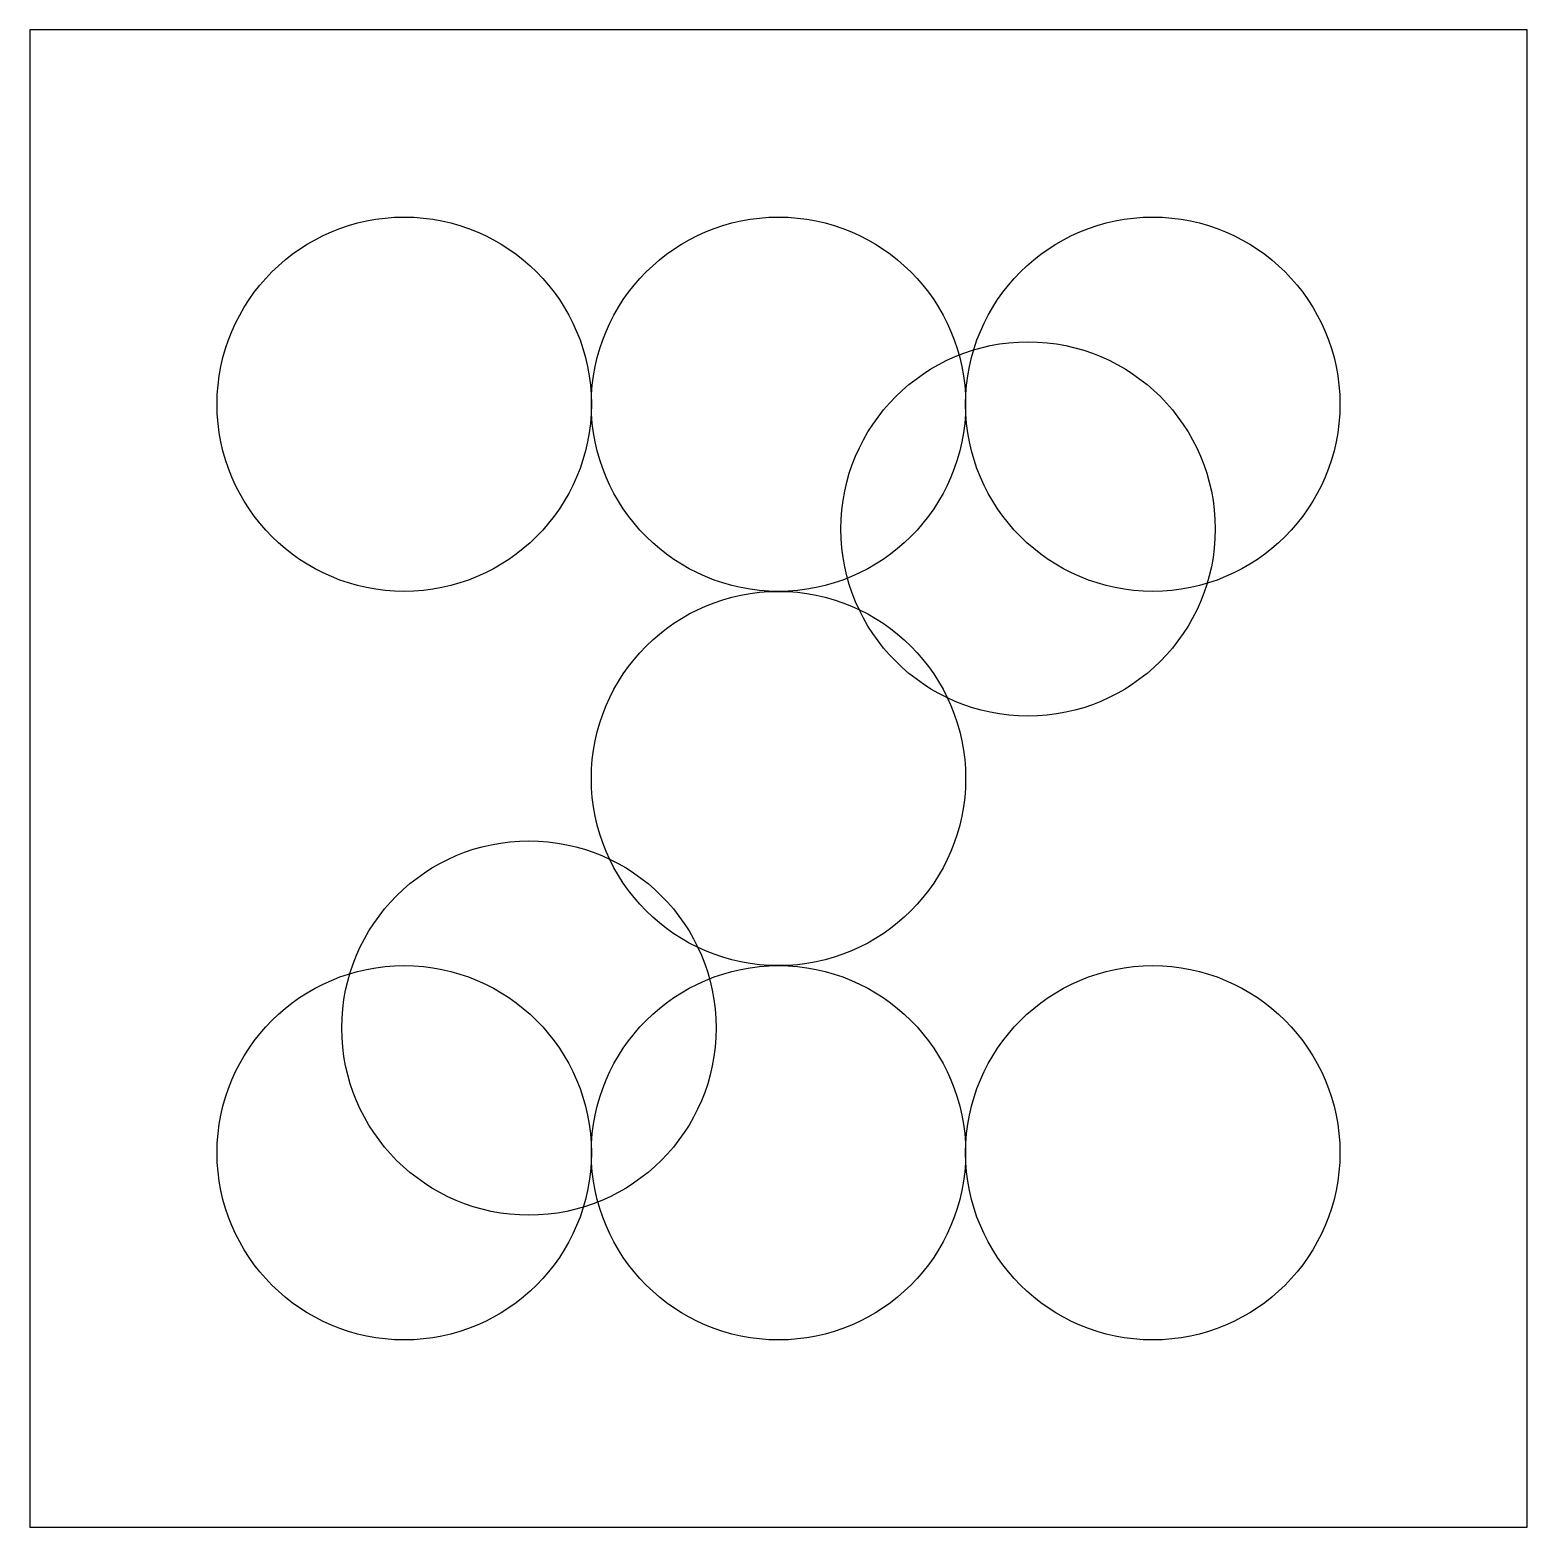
# Model space of a CAD drawing. Header units: metres. Extents: x 0 to 200, y 0 to 200.
import ezdxf

# ---------------------------------------------------------------- set-up
doc = ezdxf.new("R2010")
doc.units = ezdxf.units.M

msp = doc.modelspace()

# ---------------------------------------------------------------- linework, layer by layer
at = {"layer": 'PARAMETRIX'}
for p, q in [((200, 200), (0, 200)), ((0, 200), (0, 0)), ((200, 200), (0, 200)), ((0, 200), (0, 0)), ((200, 200), (0, 200)), ((0, 200), (0, 0)), ((200, 200), (0, 200)), ((0, 200), (0, 0)), ((200, 200), (0, 200)), ((0, 200), (0, 0)), ((200, 200), (0, 200)), ((0, 200), (0, 0)), ((200, 0), (200, 200)), ((200, 0), (200, 200)), ((200, 0), (200, 200)), ((200, 0), (200, 200)), ((200, 0), (200, 200)), ((200, 0), (200, 200)), ((0, 0), (200, 0)), ((0, 0), (200, 0)), ((0, 0), (200, 0)), ((0, 0), (200, 0)), ((0, 0), (200, 0)), ((0, 0), (200, 0))]:
    msp.add_line(p, q, dxfattribs=at)
for centre in [(50, 150), (50, 150), (50, 150), (100, 150), (150, 150), (150, 150), (150, 150), (150, 150), (133.3333, 133.3333), (100, 100), (100, 100), (100, 100), (66.6667, 66.6667), (50, 50), (50, 50), (50, 50), (50, 50), (100, 50), (150, 50), (150, 50), (150, 50)]:
    msp.add_circle(centre, 25, dxfattribs=at)

doc.saveas('drawing.dxf')
